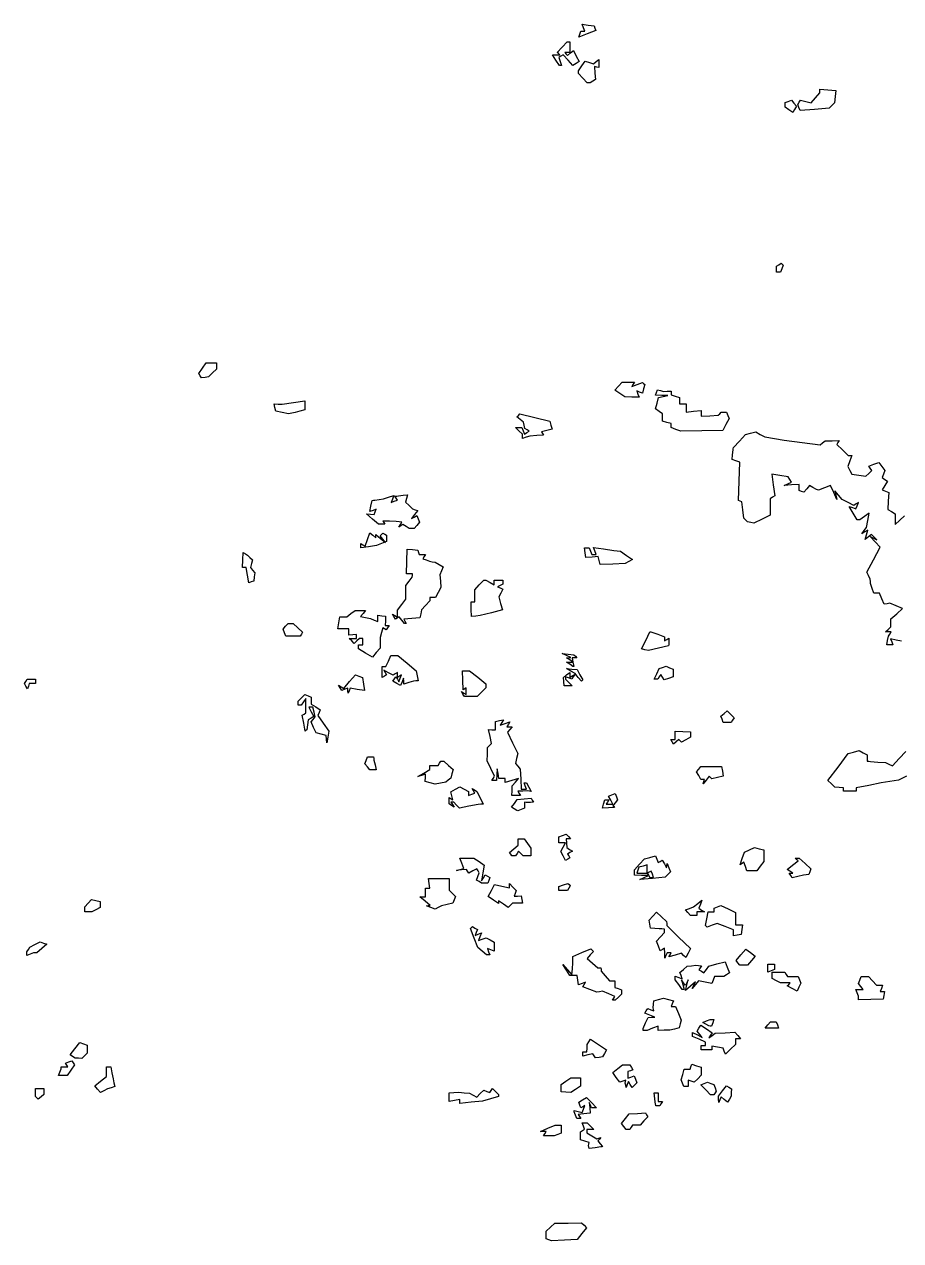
# Model space of a CAD drawing. Extents: x 0 to 4532, y 0 to 2620.
# Drawn here: x 2144 to 2551, y 1285 to 1850 of the extents above; entities that cross this region are included whole.
import ezdxf

# ---------------------------------------------------------------- set-up
doc = ezdxf.new("R2010")
doc.units = 0
doc.layers.add('Layer_1', color=7, linetype='CONTINUOUS')

msp = doc.modelspace()

# ---------------------------------------------------------------- linework, layer by layer
at = {"layer": 'Layer_1', "color": 7}
for points in [[(2401.680458, 1845.728338), (2402.214137, 1847.1191), (2403.075756, 1847.1191), (2403.937347, 1847.1191), (2403.331158, 1848.698792), (2402.725054, 1850.278484), (2405.535436, 1849.948786), (2408.34596, 1849.619089), (2408.702048, 1848.532172), (2409.058136, 1847.445226), (2405.102444, 1845.891415), (2401.146751, 1844.337575)], [(2390.592143, 1833.619096), (2388.954057, 1836.119084), (2390.643733, 1836.119084), (2392.333438, 1836.119084), (2391.771753, 1836.680798), (2391.210039, 1837.24254), (2393.469734, 1839.680818), (2395.729458, 1842.119096), (2396.364844, 1842.119096), (2397.000145, 1842.119096), (2397.000145, 1839.619079), (2397.000145, 1837.119091), (2395.833433, 1837.119091), (2394.666834, 1837.119091), (2395.309335, 1836.47659), (2395.951836, 1835.834089), (2397.313543, 1836.964262), (2398.675336, 1838.094436), (2400.041551, 1835.541723), (2401.407737, 1832.989011), (2399.95396, 1832.087933), (2398.500155, 1831.186856), (2396.189634, 1833.674598), (2393.879142, 1836.162313), (2392.89895, 1835.556549), (2391.918757, 1834.950785), (2392.526846, 1833.034932), (2393.134934, 1831.119079), (2392.682553, 1831.119079), (2392.230143, 1831.119079)], [(2403.039161, 1825.307657), (2401.000143, 1827.496203), (2401.000143, 1828.085157), (2401.000143, 1828.674083), (2402.585136, 1830.936982), (2404.170157, 1833.199908), (2406.133149, 1832.576881), (2408.096142, 1831.953854), (2409.333862, 1832.981074), (2410.571554, 1834.008293), (2410.571554, 1832.13513), (2410.571554, 1830.261939), (2409.535859, 1830.440522), (2408.500136, 1830.619104), (2408.71727, 1827.657863), (2408.934404, 1824.696592), (2407.717207, 1823.923159), (2406.500009, 1823.149754), (2405.788995, 1823.135581), (2405.077896, 1823.121407), (2403.039019, 1825.309981)], [(2503.353364, 1811.641089), (2502.822973, 1813.023319), (2503.472872, 1814.07486), (2504.122772, 1815.126429), (2506.59328, 1814.506378), (2509.063674, 1813.886327), (2511.031968, 1816.155717), (2513.000176, 1818.425107), (2513.000176, 1819.332449), (2513.000176, 1820.239819), (2516.750187, 1819.929454), (2520.500169, 1819.619088), (2520.157092, 1816.704533), (2519.813873, 1813.789978), (2518.581085, 1812.557162), (2517.348269, 1811.324345), (2510.616068, 1810.791602), (2503.883783, 1810.258858)], [(2498.750181, 1810.556695), (2497.000184, 1811.83889), (2497.000184, 1812.871666), (2497.000184, 1813.904412), (2498.427088, 1814.451981), (2499.853964, 1814.999521), (2501.006078, 1813.61131), (2502.158163, 1812.223127), (2501.329171, 1810.748799), (2500.500179, 1809.274499)], [(2493.000186, 1736.559209), (2493.000186, 1738.000202), (2494.066665, 1738.659342), (2495.133285, 1739.318483), (2495.590287, 1738.861481), (2496.047289, 1738.404479), (2495.416665, 1736.761348), (2494.786183, 1735.118217), (2493.893184, 1735.118217), (2493.000186, 1735.118217)], [(2225.533903, 1687.064409), (2224.916999, 1688.062686), (2226.57351, 1690.590936), (2228.230106, 1693.119186), (2230.615093, 1693.119186), (2233.000107, 1693.119186), (2233.000107, 1691.619176), (2233.000107, 1690.119194), (2231.207307, 1688.369197), (2229.414393, 1686.619199), (2227.782685, 1686.342821), (2226.150893, 1686.06616)], [(2420.22225, 1678.811959), (2417.944442, 1680.399985), (2419.627258, 1682.259513), (2421.310159, 1684.119041), (2424.214141, 1684.119041), (2427.118152, 1684.119041), (2426.502041, 1683.122068), (2425.885846, 1682.125094), (2428.340168, 1683.058231), (2430.794546, 1683.99134), (2431.288569, 1683.49729), (2431.782648, 1683.003239), (2431.259967, 1681.004587), (2430.737343, 1679.005934), (2429.419658, 1679.51155), (2428.102057, 1680.017194), (2428.658045, 1678.568123), (2429.214146, 1677.119051), (2425.857159, 1677.171492), (2422.500144, 1677.223933)], [(2446.250174, 1662.182023), (2444.000173, 1663.054641), (2444.000173, 1663.970146), (2444.000173, 1664.885737), (2442.00016, 1665.40873), (2440.000146, 1665.931835), (2440.000146, 1667.665137), (2440.000146, 1669.398551), (2438.428165, 1670.548029), (2436.856268, 1671.69745), (2437.522268, 1674.351047), (2438.188269, 1677.004532), (2440.344159, 1677.425618), (2442.500163, 1677.846677), (2439.666849, 1677.98274), (2436.833449, 1678.118803), (2437.291868, 1679.368825), (2437.750146, 1680.61882), (2439.125148, 1680.227412), (2440.50015, 1679.836004), (2442.250147, 1679.915374), (2444.000173, 1679.994744), (2444.000173, 1679.12428), (2444.000173, 1678.253817), (2446.000158, 1677.619026), (2448.000171, 1676.984236), (2448.000171, 1675.551634), (2448.000171, 1674.119032), (2449.500153, 1674.119032), (2451.000162, 1674.119032), (2451.000162, 1672.125141), (2451.000162, 1670.131336), (2454.500157, 1670.579437), (2458.000152, 1671.027538), (2458.000152, 1669.668126), (2458.000152, 1668.308743), (2461.965454, 1668.512554), (2465.930756, 1668.716365), (2466.632161, 1669.417657), (2467.333453, 1670.119062), (2468.559863, 1670.119062), (2469.786159, 1670.119062), (2470.34997, 1668.649949), (2470.913668, 1667.180951), (2469.473356, 1664.404754), (2468.033072, 1661.628558), (2458.266666, 1661.468968), (2448.500174, 1661.309377), (2446.250174, 1662.181881)], [(2263.5123, 1670.00664), (2260.524497, 1670.634429), (2260.200101, 1672.319229), (2259.875619, 1674.004143), (2261.687808, 1673.930159), (2263.500111, 1673.856175), (2268.750103, 1674.616172), (2274.000124, 1675.376169), (2274.000124, 1673.314672), (2274.000124, 1671.253261), (2271.750123, 1670.606479), (2269.500122, 1669.959755), (2268.000113, 1669.668977), (2266.500103, 1669.37817), (2263.5123, 1670.006073)], [(2375.000141, 1658.980233), (2375.000141, 1659.976129), (2373.428726, 1661.547629), (2371.857227, 1663.119044), (2373.321747, 1663.119044), (2374.786153, 1663.119044), (2375.38605, 1661.555623), (2375.986031, 1659.99223), (2377.099849, 1660.680624), (2378.213638, 1661.369046), (2377.187042, 1662.003525), (2376.160532, 1662.637948), (2375.830352, 1664.124833), (2375.500144, 1665.611832), (2374.00175, 1666.783647), (2372.503243, 1667.955546), (2373.204336, 1668.656639), (2373.905429, 1669.357647), (2380.85825, 1667.653826), (2387.811156, 1665.949949), (2388.291147, 1664.114146), (2388.771251, 1662.278429), (2386.344737, 1661.669434), (2383.918336, 1661.060438), (2384.39005, 1660.297125), (2384.861735, 1659.533924), (2381.680949, 1659.302617), (2378.500136, 1659.07131), (2376.750138, 1658.527795), (2375.000141, 1657.984393)], [(2321.047831, 1617.068379), (2319.595613, 1617.987079), (2318.643313, 1617.398578), (2317.691127, 1616.81008), (2318.404636, 1617.964581), (2319.118117, 1619.119078), (2317.809133, 1619.236971), (2316.500122, 1619.354779), (2313.345926, 1619.486987), (2310.191616, 1619.619082), (2310.654911, 1618.869082), (2311.11812, 1618.119083), (2309.714715, 1618.119083), (2308.311225, 1618.119083), (2305.501126, 1620.533683), (2302.691028, 1622.948383), (2304.48791, 1622.78369), (2306.284821, 1622.619082), (2306.726034, 1623.869782), (2307.167218, 1625.120481), (2305.71123, 1624.561682), (2304.255327, 1624.002982), (2304.744332, 1626.561083), (2305.233309, 1629.119082), (2305.866711, 1629.246698), (2306.500112, 1629.374285), (2308.500126, 1629.683786), (2310.500111, 1629.993185), (2312.918829, 1630.716887), (2315.337435, 1631.440587), (2314.719709, 1629.830785), (2314.102011, 1628.220987), (2315.545328, 1628.774786), (2316.988617, 1629.328684), (2316.435322, 1630.223886), (2315.882112, 1631.119087), (2316.69112, 1631.246674), (2317.500129, 1631.37429), (2319.619112, 1631.603897), (2321.738237, 1631.833503), (2321.291525, 1630.125402), (2320.844813, 1628.417303), (2322.404634, 1626.857502), (2323.964427, 1625.297701), (2325.232222, 1624.871001), (2326.500132, 1624.444302), (2325.000122, 1622.5898), (2323.500112, 1620.735201), (2324.757221, 1621.490501), (2326.014216, 1622.2459), (2326.619017, 1620.669701), (2327.22393, 1619.0936), (2325.989527, 1617.6064), (2324.755236, 1616.119098), (2323.627727, 1616.134122), (2322.500133, 1616.149145), (2321.047831, 1617.067843)], [(2300.000126, 1608.183579), (2300.000126, 1609.237081), (2301.026013, 1608.603078), (2302.051815, 1607.969078), (2303.135018, 1611.07608), (2304.218109, 1614.18308), (2305.609126, 1613.028681), (2307.000116, 1611.874181), (2307.000116, 1612.65158), (2307.000116, 1613.429081), (2309.23291, 1611.524079), (2311.46562, 1609.619081), (2310.241534, 1611.21108), (2309.017534, 1612.80308), (2309.648328, 1613.43388), (2310.279122, 1614.064682), (2311.139635, 1613.53288), (2312.000121, 1613.00108), (2312.000121, 1611.535279), (2312.000121, 1610.06958), (2309.667008, 1609.182579), (2307.333924, 1608.295479), (2303.667025, 1607.712778), (2300.000126, 1607.129977)], [(2247.446203, 1594.554873), (2246.77751, 1598.119072), (2245.987806, 1598.119072), (2245.198102, 1598.119072), (2245.295047, 1601.556674), (2245.391992, 1604.994275), (2246.445602, 1604.351375), (2247.499183, 1603.708474), (2248.597892, 1602.693274), (2249.696686, 1601.678175), (2249.229877, 1599.893275), (2248.76318, 1598.108374), (2249.824387, 1596.829674), (2250.885594, 1595.550973), (2250.604964, 1593.639271), (2250.324334, 1591.727472), (2249.21902, 1591.35907), (2248.113706, 1590.99067), (2247.445126, 1594.554873)], [(2319.009238, 1573.608068), (2317.77353, 1575.097068), (2316.955933, 1574.591767), (2316.138336, 1574.086465), (2315.414736, 1575.257268), (2314.691136, 1576.428068), (2315.84563, 1575.714567), (2317.000125, 1575.001067), (2317.000125, 1576.652367), (2317.000125, 1578.303569), (2319.00011, 1580.846168), (2321.000123, 1583.388769), (2321.000123, 1586.562771), (2321.000123, 1589.73677), (2322.468329, 1591.677973), (2323.936534, 1593.619074), (2323.968565, 1594.369073), (2324.000597, 1595.119072), (2322.607708, 1595.119072), (2321.21482, 1595.119072), (2321.380079, 1600.869074), (2321.545339, 1606.619078), (2324.022962, 1606.339582), (2326.500557, 1606.06017), (2326.833854, 1605.08957), (2327.167266, 1604.11907), (2328.642954, 1604.11907), (2330.118558, 1604.11907), (2329.496155, 1603.111971), (2328.873751, 1602.104968), (2330.359049, 1601.534969), (2331.844347, 1600.965069), (2333.172464, 1600.753264), (2334.500553, 1600.541573), (2336.405067, 1599.454072), (2338.309553, 1598.36667), (2337.511571, 1596.49287), (2336.713562, 1594.619069), (2336.947703, 1591.722769), (2337.181845, 1588.826568), (2335.922157, 1586.472768), (2334.66244, 1584.119068), (2333.331431, 1584.119068), (2332.000451, 1584.119068), (2332.000451, 1583.307667), (2332.000451, 1582.496167), (2330.103052, 1580.459564), (2328.205653, 1578.422865), (2327.844746, 1576.520965), (2327.483839, 1574.619064), (2323.721129, 1574.307463), (2319.958533, 1573.995864), (2320.53853, 1573.057463), (2321.118442, 1572.119062), (2320.681934, 1572.119062), (2320.245342, 1572.119062), (2319.00955, 1573.608065)], [(2410.653249, 1601.337473), (2410.160956, 1603.219974), (2407.330561, 1602.919575), (2404.500138, 1602.619074), (2404.18056, 1604.869075), (2403.861039, 1607.119075), (2404.961959, 1607.119075), (2406.062935, 1607.119075), (2406.638539, 1605.619077), (2407.214142, 1604.119075), (2408.214149, 1604.119075), (2409.214155, 1604.119075), (2408.585261, 1605.757974), (2407.956252, 1607.396976), (2412.728238, 1606.675677), (2417.500139, 1605.954277), (2419.000149, 1605.778075), (2420.500159, 1605.60176), (2423.328541, 1603.69406), (2426.156951, 1601.78626), (2424.444768, 1600.828161), (2422.732641, 1599.86996), (2416.939162, 1599.662464), (2411.145542, 1599.454968)], [(2351.295125, 1578.694067), (2351.19818, 1582.119068), (2352.099201, 1582.119068), (2353.000194, 1582.119068), (2353.000194, 1584.930471), (2353.000194, 1587.74197), (2355.039183, 1589.93047), (2357.078088, 1592.119072), (2357.604879, 1592.119072), (2358.131698, 1592.119072), (2360.06589, 1591.083871), (2362.000197, 1590.048672), (2362.000197, 1591.083871), (2362.000197, 1592.119072), (2364.000181, 1592.119072), (2366.000195, 1592.119072), (2366.000195, 1591.20237), (2366.000195, 1590.28577), (2364.750201, 1589.702372), (2363.500207, 1589.119072), (2364.742207, 1588.538372), (2365.984207, 1587.957771), (2365.025388, 1586.16617), (2364.066484, 1584.374568), (2364.917785, 1581.406268), (2365.769086, 1578.437968), (2360.634691, 1577.065067), (2355.500182, 1575.692267), (2353.446282, 1575.480661), (2351.392297, 1575.269054), (2351.295352, 1578.694056)], [(2302.250127, 1558.343371), (2299.000119, 1560.30307), (2299.000119, 1561.21107), (2299.000119, 1562.11897), (2300.000126, 1562.11897), (2301.000104, 1562.11897), (2301.000104, 1563.618971), (2301.000104, 1565.118973), (2300.20011, 1565.118973), (2299.400116, 1565.118973), (2298.200125, 1563.918971), (2297.000106, 1562.718971), (2295.800115, 1563.918971), (2294.600124, 1565.118973), (2296.300119, 1565.118973), (2298.000113, 1565.118973), (2298.000113, 1566.007873), (2298.000113, 1566.896773), (2296.27421, 1566.757875), (2294.548307, 1566.618977), (2294.511457, 1568.118979), (2294.474606, 1569.61898), (2291.944401, 1569.596019), (2289.414195, 1569.573059), (2289.821307, 1572.34646), (2290.228306, 1575.119861), (2291.864804, 1575.151864), (2293.501302, 1575.183867), (2295.442411, 1576.65207), (2297.383606, 1578.120269), (2299.81491, 1578.120269), (2302.246215, 1578.120269), (2301.101613, 1576.741069), (2299.956898, 1575.361869), (2302.229094, 1574.86967), (2304.50129, 1574.377467), (2306.251315, 1573.641868), (2308.001313, 1572.906269), (2308.001313, 1574.424769), (2308.001313, 1575.943269), (2309.75131, 1575.670179), (2311.501308, 1575.396976), (2311.422221, 1573.258678), (2311.343134, 1571.120277), (2312.231541, 1571.120277), (2313.119948, 1571.120277), (2312.491847, 1570.103977), (2311.863746, 1569.087677), (2311.046545, 1569.592674), (2310.229345, 1570.097774), (2309.629222, 1567.859076), (2309.029241, 1565.620274), (2308.993241, 1563.120272), (2308.957241, 1560.620273), (2307.229524, 1558.502672), (2305.501722, 1556.38497), (2302.251743, 1558.344672)], [(2264.589806, 1567.745673), (2263.965617, 1569.372473), (2265.105315, 1570.745673), (2266.245013, 1572.118974), (2267.434005, 1572.118974), (2268.622998, 1572.118974), (2270.83371, 1570.059374), (2273.044423, 1567.999773), (2272.46332, 1567.059374), (2271.882104, 1566.118971), (2268.548106, 1566.118971), (2265.214108, 1566.118971)], [(2431.897848, 1559.88187), (2430.29545, 1560.20877), (2432.252349, 1564.163873), (2434.209162, 1568.118973), (2434.455493, 1568.118973), (2434.701823, 1568.118973), (2437.851002, 1567.021174), (2441.00021, 1565.923273), (2441.00021, 1564.962172), (2441.00021, 1564.000971), (2442.000216, 1564.618972), (2443.000223, 1565.236971), (2443.000223, 1564.177972), (2443.000223, 1563.118971), (2442.914333, 1562.368972), (2442.828443, 1561.618972), (2438.164032, 1560.586971), (2433.499735, 1559.55497), (2431.897451, 1559.88187)], [(2316.729133, 1544.24673), (2314.958018, 1545.242031), (2315.604119, 1546.28733), (2316.250134, 1547.332631), (2316.985924, 1546.142032), (2317.721826, 1544.951429), (2318.34953, 1546.58723), (2318.977235, 1548.223031), (2317.988623, 1547.612031), (2317.000125, 1547.001131), (2317.000125, 1548.119132), (2317.000125, 1549.237131), (2316.020812, 1548.631931), (2315.041413, 1548.026632), (2312.900121, 1549.172632), (2310.758715, 1550.318631), (2311.395717, 1549.28803), (2312.032719, 1548.25733), (2311.016413, 1547.629232), (2310.000107, 1547.001131), (2310.000107, 1549.560131), (2310.000107, 1552.119133), (2310.839616, 1552.119133), (2311.679125, 1552.119133), (2312.818114, 1554.619133), (2313.957217, 1557.119135), (2315.560437, 1557.119135), (2317.163514, 1557.119135), (2321.47093, 1553.589533), (2325.778317, 1550.060032), (2326.218623, 1547.756232), (2326.659013, 1545.45243), (2325.579637, 1545.358433), (2324.500118, 1545.264436), (2322.250118, 1544.575337), (2320.000117, 1543.886237), (2319.930101, 1545.252936), (2319.860085, 1546.619536), (2319.180394, 1544.935736), (2318.500702, 1543.251936), (2316.7297, 1544.247136)], [(2397.000145, 1553.118967), (2395.500135, 1554.088368), (2397.000145, 1554.119379), (2398.500155, 1554.15039), (2397.000145, 1555.119791), (2395.500135, 1556.089192), (2396.500142, 1556.175195), (2397.500148, 1556.261198), (2395.500135, 1557.155399), (2393.50015, 1558.049699), (2396.21234, 1557.789592), (2398.924558, 1557.529598), (2399.629053, 1556.825097), (2400.333434, 1556.120597), (2399.224237, 1556.120597), (2398.114955, 1556.120597), (2398.500155, 1554.120598), (2398.885355, 1552.120596), (2398.692882, 1552.13562), (2398.50041, 1552.150643)], [(2294.079003, 1540.838017), (2293.999916, 1542.056617), (2292.601103, 1541.519817), (2291.202205, 1540.983117), (2290.446488, 1542.205717), (2289.690913, 1543.428419), (2290.929796, 1542.662718), (2292.168593, 1541.897117), (2294.834294, 1545.078319), (2297.499911, 1548.25962), (2299.146302, 1547.622321), (2300.792608, 1546.985019), (2301.238498, 1543.946918), (2301.684416, 1540.908917), (2298.4013, 1541.441717), (2295.118298, 1541.974517), (2294.637995, 1540.796917), (2294.157806, 1539.619416), (2294.078719, 1540.838017)], [(2347.40463, 1539.274114), (2346.691121, 1540.428614), (2347.845644, 1539.715114), (2349.000139, 1539.001614), (2349.000139, 1540.619616), (2349.000139, 1542.237615), (2348.25012, 1541.774714), (2347.500129, 1541.311714), (2347.346208, 1545.715715), (2347.192286, 1550.119616), (2348.868271, 1550.119616), (2350.544171, 1550.119616), (2354.272071, 1547.046817), (2357.999887, 1543.974015), (2357.999887, 1543.046816), (2357.999887, 1542.119614), (2355.999873, 1540.119615), (2353.999888, 1538.119613), (2351.058886, 1538.119613), (2348.117883, 1538.119613)], [(2394.280131, 1545.05243), (2394.134431, 1546.98573), (2395.567316, 1548.17483), (2397.000117, 1549.364033), (2397.000117, 1548.182532), (2397.000117, 1547.001131), (2398.154611, 1547.714631), (2399.309106, 1548.428132), (2398.622612, 1547.31733), (2397.936032, 1546.206432), (2396.46811, 1546.769832), (2395.000103, 1547.33313), (2395.000103, 1546.797529), (2395.000103, 1546.262031), (2396.571518, 1544.690531), (2398.143018, 1543.11913), (2396.284312, 1543.11913), (2394.425719, 1543.11913)], [(2400.983645, 1547.025537), (2399.500133, 1548.798138), (2397.500148, 1549.945937), (2395.500135, 1551.093638), (2397.988955, 1550.856434), (2400.477859, 1550.619146), (2401.756852, 1548.220346), (2403.035958, 1545.821544), (2402.751558, 1545.537246), (2402.467243, 1545.252945)], [(2437.344253, 1548.620638), (2438.500165, 1551.122137), (2440.109252, 1551.643338), (2441.718367, 1552.164437), (2443.359259, 1551.534839), (2445.000151, 1550.905136), (2445.000151, 1549.079536), (2445.000151, 1547.253936), (2442.875357, 1546.579537), (2440.750449, 1545.905137), (2440.000345, 1547.118936), (2439.250156, 1548.332638), (2438.566155, 1547.225935), (2437.882155, 1546.119136), (2437.035248, 1546.119136), (2436.188369, 1546.119136)], [(2144.624161, 1542.918429), (2143.882079, 1544.119129), (2144.50006, 1545.11913), (2145.118069, 1546.11913), (2147.059065, 1546.11913), (2149.000061, 1546.11913), (2149.000061, 1545.11913), (2149.000061, 1544.119129), (2147.583362, 1544.119129), (2146.166775, 1544.119129), (2145.766467, 1542.918429), (2145.366271, 1541.71763)], [(2284.149916, 1518.350507), (2283.999963, 1520.081507), (2281.625465, 1520.677508), (2279.250882, 1521.273408), (2278.095876, 1523.80841), (2276.940871, 1526.343411), (2277.928576, 1527.533611), (2278.91628, 1528.723712), (2278.34147, 1530.921612), (2277.766661, 1533.119611), (2276.848178, 1533.119611), (2275.929583, 1533.119611), (2277.068062, 1530.99241), (2278.206456, 1528.865311), (2276.927265, 1528.074711), (2275.648074, 1527.284111), (2275.301368, 1525.01261), (2274.954776, 1522.741009), (2274.597356, 1522.383708), (2274.240077, 1522.02631), (2273.547261, 1525.71901), (2272.854558, 1529.411712), (2273.688965, 1530.015611), (2274.523371, 1530.619612), (2274.512033, 1533.887914), (2274.500694, 1537.156312), (2273.390505, 1535.637914), (2272.280202, 1534.119612), (2271.640507, 1534.119612), (2271.000699, 1534.119612), (2271.000699, 1535.048214), (2271.000699, 1535.976714), (2272.529594, 1537.505714), (2274.058603, 1539.034614), (2275.529614, 1538.470114), (2277.000711, 1537.905614), (2277.000711, 1536.253214), (2277.000711, 1534.600714), (2279.084403, 1533.299413), (2281.168095, 1531.998112), (2280.661402, 1530.677711), (2280.154709, 1529.357312), (2282.640297, 1525.699309), (2285.125998, 1522.041308), (2284.713217, 1519.330507), (2284.300408, 1516.619607), (2284.150455, 1518.350507)], [(2467.66658, 1527.546512), (2467.119068, 1528.973411), (2468.609781, 1530.210612), (2470.100578, 1531.44781), (2471.668676, 1529.879712), (2473.236774, 1528.311512), (2472.559464, 1527.215609), (2471.882182, 1526.11961), (2470.048166, 1526.11961), (2468.214178, 1526.11961)], [(2370.236829, 1494.369063), (2370.349365, 1496.619063), (2371.798748, 1498.334864), (2373.248244, 1500.050565), (2370.124265, 1499.154666), (2367.000258, 1498.258666), (2367.000258, 1499.188866), (2367.000258, 1500.119064), (2365.569839, 1500.119064), (2364.139363, 1500.119064), (2363.705945, 1502.369065), (2363.272641, 1504.619065), (2363.136578, 1501.869067), (2363.000515, 1499.119066), (2361.941491, 1499.119066), (2360.882495, 1499.119066), (2361.493702, 1500.107966), (2362.104795, 1501.096966), (2360.402703, 1504.684067), (2358.700498, 1508.271167), (2358.787522, 1511.33207), (2358.874545, 1514.393069), (2359.814826, 1515.333369), (2360.755021, 1516.27357), (2360.013223, 1519.56267), (2359.271424, 1522.851671), (2360.886039, 1522.735365), (2362.50054, 1522.61906), (2362.50054, 1524.605762), (2362.50054, 1526.592361), (2364.367126, 1526.951863), (2366.233826, 1527.311361), (2365.490128, 1526.108062), (2364.746431, 1524.90476), (2366.996942, 1525.619063), (2369.247424, 1526.333362), (2368.56314, 1525.226161), (2367.878942, 1524.119061), (2369.060337, 1524.119061), (2370.241846, 1524.119061), (2369.163547, 1522.819761), (2368.085247, 1521.520561), (2370.485343, 1516.56976), (2372.885325, 1511.619058), (2372.329422, 1509.356057), (2371.773633, 1507.093057), (2372.90134, 1505.734255), (2374.029048, 1504.375456), (2374.230591, 1499.747255), (2374.432134, 1495.119053), (2375.683234, 1495.119053), (2376.934334, 1495.119053), (2376.35873, 1496.619052), (2375.783127, 1498.119053), (2376.354932, 1498.119053), (2376.926737, 1498.119053), (2378.004725, 1496.104754), (2379.082741, 1494.090553), (2378.289947, 1494.223158), (2377.497124, 1494.355848), (2375.188135, 1494.237444), (2372.879145, 1494.119041), (2373.497126, 1493.11904), (2374.115136, 1492.119039), (2372.118326, 1492.119039), (2370.121431, 1492.119039), (2370.233683, 1494.36904)], [(2444.530167, 1517.070897), (2443.882166, 1518.119495), (2444.941162, 1518.119495), (2446.000158, 1518.119495), (2446.000158, 1520.088996), (2446.000158, 1522.058596), (2449.500153, 1521.927012), (2453.000176, 1521.795399), (2453.000176, 1520.492701), (2453.000176, 1519.1899), (2450.914556, 1518.073698), (2448.828852, 1516.9575), (2448.256565, 1517.529798), (2447.684165, 1518.102099), (2446.431166, 1517.062299), (2445.178252, 1516.022398)], [(2303.105311, 1505.492791), (2301.965613, 1506.865993), (2302.589831, 1508.492794), (2303.214105, 1510.119493), (2304.607107, 1510.119493), (2306.000109, 1510.119493), (2306.014282, 1509.369494), (2306.028456, 1508.619494), (2306.63147, 1506.369494), (2307.234456, 1504.119493), (2305.740257, 1504.119493), (2304.246058, 1504.119493), (2303.10636, 1505.492791)], [(2332.191138, 1497.994091), (2329.88212, 1498.619491), (2329.941081, 1499.36949), (2330.000041, 1500.119492), (2330.000041, 1501.088091), (2330.000041, 1502.056692), (2328.250044, 1501.52449), (2326.500046, 1500.992192), (2329.250051, 1502.587792), (2332.000055, 1504.183392), (2332.000055, 1505.151392), (2332.000055, 1506.119492), (2333.94105, 1506.119492), (2335.882046, 1506.119492), (2336.500056, 1507.119493), (2337.118037, 1508.119494), (2337.870551, 1508.119494), (2338.622951, 1508.119494), (2340.728045, 1506.158293), (2342.833138, 1504.197091), (2342.308559, 1502.191091), (2341.783951, 1500.184989), (2340.641957, 1499.290091), (2339.500048, 1498.39529), (2337.000031, 1497.881989), (2334.500043, 1497.368689)], [(2459.235661, 1498.619491), (2459.500134, 1499.619491), (2458.679844, 1499.619491), (2457.85944, 1499.619491), (2456.850845, 1501.42189), (2455.842136, 1503.224192), (2456.868845, 1504.461292), (2457.895525, 1505.698292), (2462.697842, 1505.659287), (2467.50013, 1505.620282), (2467.815031, 1503.405582), (2468.129932, 1501.19098), (2465.518429, 1500.535479), (2462.907039, 1499.880081), (2462.302437, 1500.484679), (2461.697949, 1501.089179), (2460.33454, 1499.354778), (2458.971132, 1497.620278), (2459.235605, 1498.620279)], [(2344.518421, 1487.743652), (2343.143022, 1489.119053), (2342.51254, 1489.119053), (2341.882143, 1489.119053), (2342.595623, 1487.964553), (2343.309132, 1486.810052), (2342.154637, 1487.523553), (2341.000143, 1488.237053), (2341.000143, 1489.737055), (2341.000143, 1491.237053), (2341.906833, 1490.676655), (2342.813636, 1490.116254), (2342.312641, 1492.032055), (2341.811617, 1493.947854), (2343.905939, 1495.068656), (2346.000119, 1496.189456), (2348.000132, 1495.119056), (2350.000145, 1494.048654), (2350.000145, 1493.115253), (2350.000145, 1492.181855), (2351.494429, 1492.755253), (2352.988628, 1493.328654), (2352.339834, 1494.378355), (2351.691126, 1495.428055), (2352.782323, 1494.753656), (2353.87352, 1494.079254), (2355.360122, 1491.099153), (2356.846837, 1488.119052), (2355.673521, 1488.075059), (2354.500147, 1488.032057), (2350.19704, 1487.200159), (2345.89382, 1486.368259), (2344.518421, 1487.743759)], [(2412.723164, 1488.167652), (2413.233457, 1490.119054), (2414.175751, 1490.119054), (2415.118157, 1490.119054), (2414.500147, 1489.119053), (2413.882138, 1488.119052), (2415.476343, 1488.119052), (2417.070548, 1488.119052), (2416.053647, 1490.019054), (2415.036746, 1491.919154), (2416.556343, 1492.502255), (2418.075856, 1493.085353), (2418.649843, 1491.589454), (2419.223944, 1490.093554), (2418.120757, 1488.764354), (2417.01754, 1487.435052), (2417.422555, 1487.027053), (2417.827541, 1486.619051), (2415.020248, 1486.417649), (2412.212843, 1486.216248)], [(2371.250244, 1485.943353), (2370.00025, 1486.736952), (2371.314732, 1488.534552), (2372.629129, 1490.332254), (2375.830437, 1490.604663), (2379.031745, 1490.877073), (2379.574949, 1489.998074), (2380.118152, 1489.119073), (2378.809141, 1489.00067), (2377.500129, 1488.882267), (2376.750138, 1489.00067), (2376.000148, 1489.119073), (2376.000148, 1487.726071), (2376.000148, 1486.333072), (2374.41833, 1485.726072), (2372.83654, 1485.119072), (2372.668446, 1485.134096), (2372.500351, 1485.14912), (2371.250442, 1485.942821)], [(2369.610344, 1464.940632), (2369.10263, 1465.762232), (2371.051337, 1467.430832), (2373.000128, 1469.099433), (2373.000128, 1470.609234), (2373.000128, 1472.119034), (2374.443445, 1472.119034), (2375.886733, 1472.119034), (2377.443436, 1469.896533), (2379.000139, 1467.674034), (2379.000139, 1465.896532), (2379.000139, 1464.119032), (2377.200139, 1464.119032), (2375.400138, 1464.119032), (2374.313051, 1465.206131), (2373.225851, 1466.293331), (2372.554039, 1465.206131), (2371.882143, 1464.119032), (2371.000143, 1464.119032), (2370.118143, 1464.119032)], [(2394.015149, 1464.091032), (2392.929734, 1466.119031), (2394.000153, 1468.119033), (2395.070544, 1470.119032), (2393.535356, 1470.119032), (2392.00014, 1470.119032), (2392.00014, 1471.512034), (2392.00014, 1472.905034), (2393.667338, 1473.544833), (2395.334535, 1474.184636), (2396.367338, 1473.151835), (2397.400142, 1472.119034), (2396.367253, 1472.119034), (2395.334337, 1472.119034), (2395.487691, 1470.039033), (2395.641045, 1467.959134), (2396.927436, 1467.164032), (2398.213856, 1466.369033), (2397.090854, 1465.674933), (2395.967738, 1464.98083), (2396.50034, 1464.119032), (2397.032942, 1463.257232), (2396.066838, 1462.66013), (2395.100648, 1462.063029)], [(2354.893738, 1452.184717), (2353.708742, 1452.917218), (2354.357621, 1454.608317), (2355.006642, 1456.299518), (2354.442745, 1457.211917), (2353.878736, 1458.124418), (2352.00013, 1457.119017), (2350.121525, 1456.113616), (2349.584728, 1456.982217), (2349.047846, 1457.850818), (2346.774034, 1457.622516), (2344.500137, 1457.394327), (2346.201322, 1457.819827), (2347.90262, 1458.245327), (2346.976144, 1460.682227), (2346.04964, 1463.119029), (2349.30234, 1463.119029), (2352.555126, 1463.119029), (2354.886821, 1461.485827), (2357.21863, 1459.852626), (2356.637726, 1456.235826), (2356.056821, 1452.619024), (2356.916626, 1453.997125), (2357.776545, 1455.375225), (2358.84464, 1454.715126), (2359.912848, 1454.054926), (2359.41344, 1452.753625), (2358.914032, 1451.452323), (2357.496425, 1451.452323), (2356.078847, 1451.452323)], [(2431.500147, 1454.042428), (2433.50016, 1454.978128), (2430.250153, 1455.048115), (2427.000145, 1455.118103), (2427.032177, 1456.368102), (2427.064208, 1457.618105), (2429.352505, 1460.214505), (2431.640802, 1462.810905), (2434.216617, 1463.457406), (2436.792517, 1464.103907), (2437.38972, 1462.547606), (2437.986924, 1460.991306), (2438.932505, 1461.575804), (2439.878115, 1462.160204), (2440.909104, 1460.389105), (2441.940207, 1458.618103), (2442.040837, 1459.618104), (2442.141467, 1460.618105), (2442.914276, 1458.639805), (2443.687171, 1456.661604), (2442.507873, 1455.482304), (2441.328575, 1454.303003), (2435.414765, 1453.704501), (2429.50087, 1453.106002), (2431.500884, 1454.041801)], [(2478.495582, 1459.133229), (2477.856171, 1461.14773), (2476.968275, 1460.599031), (2476.080378, 1460.050229), (2477.09008, 1462.946631), (2478.099781, 1465.84303), (2480.449278, 1466.913631), (2482.798859, 1467.984133), (2484.899474, 1467.434832), (2487.000174, 1466.885432), (2487.000174, 1464.224631), (2487.000174, 1461.563732), (2485.443471, 1459.34123), (2483.886768, 1457.118728), (2481.510881, 1457.118728), (2479.134965, 1457.118728)], [(2499.558367, 1455.024528), (2498.882162, 1456.11873), (2499.69117, 1456.133754), (2500.500179, 1456.148777), (2499.165882, 1456.994576), (2497.831586, 1457.840378), (2500.381974, 1459.846579), (2502.93239, 1461.852679), (2502.299584, 1462.48538), (2501.666891, 1463.118178), (2502.593763, 1463.118178), (2503.52058, 1463.118178), (2506.225768, 1460.60978), (2508.930984, 1458.101378), (2508.422591, 1456.776476), (2507.914083, 1455.451477), (2506.707176, 1455.32508), (2505.500183, 1455.19857), (2502.867364, 1454.56417), (2500.234572, 1453.92987), (2499.558367, 1455.02397)], [(2435.363968, 1455.613029), (2434.790548, 1457.107228), (2433.895366, 1456.553928), (2433.000157, 1456.000729), (2433.000157, 1457.966129), (2433.000157, 1459.931531), (2431.069365, 1459.42653), (2429.138461, 1458.921628), (2428.600757, 1457.52023), (2428.062968, 1456.11873), (2430.472559, 1456.11873), (2432.88215, 1456.11873), (2433.50016, 1455.118729), (2434.11817, 1454.118728), (2435.027751, 1454.118728), (2435.937361, 1454.118728)], [(2332.500115, 1440.197212), (2330.50013, 1440.978412), (2331.360927, 1441.048428), (2332.221724, 1441.118415), (2329.860917, 1443.085116), (2327.500138, 1445.051915), (2328.750132, 1445.084911), (2330.000126, 1445.117906), (2330.000126, 1447.117905), (2330.000126, 1449.117907), (2331.063034, 1449.117907), (2332.125828, 1449.117907), (2331.813025, 1451.367908), (2331.500136, 1453.617908), (2336.249218, 1453.617908), (2340.998243, 1453.617908), (2340.998243, 1450.939306), (2340.999122, 1448.260806), (2342.496241, 1446.763605), (2343.993444, 1445.266507), (2343.385923, 1443.683606), (2342.778543, 1442.100603), (2340.138835, 1441.548904), (2337.499127, 1440.997104), (2335.999117, 1440.206005), (2334.499136, 1439.414903), (2332.499122, 1440.196103)], [(2366.209448, 1441.685013), (2364.000125, 1443.232412), (2364.000125, 1442.652713), (2364.000125, 1442.072912), (2361.601135, 1443.644814), (2359.202145, 1445.216713), (2360.619724, 1448.058316), (2362.03733, 1450.900015), (2365.51873, 1450.114815), (2369.00013, 1449.329615), (2369.00013, 1450.295717), (2369.00013, 1451.261915), (2370.597226, 1449.664716), (2372.194436, 1448.067614), (2371.676348, 1446.717613), (2371.158344, 1445.367613), (2372.790931, 1445.493301), (2374.423545, 1445.618989), (2374.785133, 1443.868989), (2375.146749, 1442.118989), (2372.773441, 1442.118989), (2370.400133, 1442.118989), (2369.409424, 1441.128288), (2368.41863, 1440.137486)], [(2392.00014, 1449.051616), (2392.00014, 1449.984215), (2394.075555, 1450.642916), (2396.150856, 1451.301617), (2396.675635, 1450.776816), (2397.200441, 1450.252114), (2396.541244, 1449.185516), (2395.882132, 1448.119014), (2393.941136, 1448.119014), (2392.00014, 1448.119014)], [(2172.000072, 1439.290323), (2172.000072, 1440.461523), (2173.556888, 1442.181824), (2175.113676, 1443.902024), (2177.056883, 1443.393925), (2179.00009, 1442.885724), (2179.00009, 1441.537625), (2179.00009, 1440.189425), (2177.065784, 1439.154223), (2175.131591, 1438.119022), (2173.565789, 1438.119022), (2172.000072, 1438.119022)], [(2451.871675, 1437.774079), (2450.77495, 1439.09558), (2452.637568, 1439.75948), (2454.500157, 1440.42328), (2456.419752, 1442.021281), (2458.339261, 1443.619282), (2457.635872, 1441.69918), (2456.932454, 1439.779181), (2458.216266, 1438.96458), (2459.500162, 1438.14988), (2457.750165, 1438.134856), (2456.000167, 1438.119832), (2456.000167, 1437.286531), (2456.000167, 1436.453131), (2454.484255, 1436.453131), (2452.968371, 1436.453131), (2451.871675, 1437.774632)], [(2473.000166, 1428.394013), (2473.000166, 1429.815611), (2469.193576, 1431.310912), (2465.386873, 1432.806214), (2463.048374, 1431.941114), (2460.709762, 1431.076013), (2460.348062, 1431.437814), (2459.986276, 1431.799614), (2460.61826, 1434.959315), (2461.250159, 1438.119013), (2462.625162, 1438.119013), (2464.000164, 1438.119013), (2464.000164, 1439.012015), (2464.000164, 1439.905016), (2465.591364, 1440.515616), (2467.182678, 1441.126216), (2470.591369, 1439.508716), (2474.000173, 1437.891113), (2474.000173, 1435.005114), (2474.000173, 1432.119013), (2475.569774, 1432.119013), (2477.139261, 1432.119013), (2476.819768, 1429.879212), (2476.500161, 1427.639413), (2474.750164, 1427.305911), (2473.000166, 1426.972412)], [(2441.079069, 1418.928002), (2440.999983, 1421.237003), (2439.991472, 1420.613803), (2438.983075, 1419.990504), (2438.143566, 1422.259803), (2437.304171, 1424.529105), (2439.152077, 1426.512607), (2440.999983, 1428.496105), (2440.999983, 1429.307605), (2440.999983, 1430.119006), (2439.74996, 1430.225305), (2438.499966, 1430.331604), (2436.517868, 1430.475292), (2434.53577, 1430.618981), (2434.180163, 1432.443382), (2433.82467, 1434.267783), (2435.545981, 1436.169783), (2437.267178, 1438.071683), (2439.616278, 1435.845383), (2441.965378, 1433.618981), (2441.982386, 1432.69738), (2441.999394, 1431.77578), (2447.538095, 1426.453878), (2453.076796, 1421.132079), (2451.945404, 1419.018178), (2450.814096, 1416.904277), (2449.805614, 1417.912776), (2448.797018, 1418.921378), (2445.878892, 1418.084377), (2442.960793, 1417.247476), (2443.539089, 1418.183278), (2444.117414, 1419.118978), (2443.141813, 1419.118978), (2442.1661, 1419.118978), (2441.661703, 1417.868978), (2441.157306, 1416.618976), (2441.078219, 1418.927977)], [(2356.337338, 1419.869006), (2354.368534, 1421.619006), (2352.642546, 1425.993807), (2350.916445, 1430.36861), (2351.39173, 1430.844009), (2351.867044, 1431.319308), (2353.001724, 1430.618008), (2354.136433, 1429.916708), (2353.619224, 1428.568808), (2353.102043, 1427.220908), (2354.562424, 1427.781309), (2356.022834, 1428.341708), (2355.337842, 1426.556708), (2354.652934, 1424.771808), (2356.398935, 1425.441808), (2358.145049, 1426.111807), (2360.072524, 1425.080209), (2362.00014, 1424.048607), (2362.00014, 1421.976806), (2362.00014, 1419.905006), (2360.388842, 1420.523407), (2358.77743, 1421.141705), (2359.357427, 1419.630306), (2359.937339, 1418.119005), (2359.121726, 1418.119005), (2358.306142, 1418.119005)], [(2145.01537, 1418.762005), (2145.029543, 1419.619007), (2145.764256, 1420.719306), (2146.498939, 1421.819605), (2148.827063, 1423.046307), (2151.155243, 1424.273006), (2152.708261, 1423.677107), (2154.26125, 1423.081108), (2151.977149, 1421.100107), (2149.692962, 1419.119006), (2148.927749, 1419.119006), (2148.162565, 1419.119006), (2146.580747, 1418.512007), (2144.998958, 1417.905007), (2145.013131, 1418.762005)], [(2417.428451, 1398.002896), (2417.974744, 1398.886898), (2415.107754, 1400.074396), (2412.240849, 1401.261898), (2410.870439, 1401.047996), (2409.500143, 1400.834093), (2406.251354, 1402.073894), (2403.002537, 1403.313794), (2403.665335, 1404.386396), (2404.328245, 1405.458896), (2402.726556, 1404.844197), (2401.124754, 1404.229594), (2400.812461, 1406.424297), (2400.50014, 1408.618996), (2398.761934, 1408.630052), (2397.023758, 1408.641107), (2395.431848, 1411.130507), (2393.839854, 1413.619809), (2395.92006, 1411.259008), (2398.000152, 1408.898206), (2398.107301, 1410.259007), (2398.214451, 1411.619807), (2398.357317, 1414.523908), (2398.500183, 1417.428111), (2402.661983, 1419.195511), (2406.823783, 1420.96291), (2407.414183, 1420.37251), (2408.004583, 1419.78211), (2406.506983, 1418.127311), (2405.009382, 1416.47251), (2407.508066, 1414.299909), (2410.006666, 1412.127308), (2410.753482, 1412.127308), (2411.500184, 1412.127308), (2411.517192, 1411.377309), (2411.5342, 1410.627307), (2413.489709, 1408.377306), (2415.445219, 1406.127305), (2416.722907, 1406.127305), (2418.000709, 1406.127305), (2418.000709, 1404.595907), (2418.000709, 1403.064506), (2419.500719, 1402.488906), (2421.000701, 1401.913305), (2421.000701, 1400.948905), (2421.000701, 1399.984405), (2419.572096, 1398.555905), (2418.143604, 1397.127305), (2417.513122, 1397.127305), (2416.882696, 1397.127305), (2417.429018, 1398.011205)], [(2475.070082, 1414.5357), (2474.171783, 1415.619003), (2476.428672, 1418.241902), (2478.685674, 1420.864902), (2480.891482, 1419.201004), (2483.097376, 1417.537104), (2481.298764, 1415.485301), (2479.500181, 1413.433502), (2477.734281, 1413.443423), (2475.968382, 1413.453344), (2475.070082, 1414.536746)], [(2447.556861, 1404.341713), (2446.000158, 1406.564212), (2446.000158, 1407.448713), (2446.000158, 1408.333213), (2447.611456, 1407.714812), (2449.222867, 1407.096513), (2448.678955, 1408.513913), (2448.135072, 1409.931313), (2449.817548, 1411.432315), (2451.500166, 1412.933314), (2453.500151, 1413.141406), (2455.500164, 1413.349497), (2456.809175, 1413.234411), (2458.118158, 1413.11921), (2457.542867, 1412.18831), (2456.967575, 1411.257409), (2458.135563, 1410.535509), (2459.303551, 1409.813607), (2460.433668, 1411.35921), (2461.563756, 1412.90471), (2465.332164, 1413.945209), (2469.100458, 1414.985709), (2470.089069, 1412.385408), (2471.077681, 1409.785108), (2469.788965, 1408.967508), (2468.500165, 1408.149809), (2466.357172, 1408.134785), (2464.214179, 1408.119761), (2463.591776, 1406.497862), (2462.969373, 1404.875962), (2459.846868, 1405.500463), (2456.724476, 1406.124862), (2455.288161, 1404.372361), (2453.851874, 1402.619762), (2454.597868, 1404.11976), (2455.343975, 1405.619762), (2453.039152, 1403.61976), (2450.734358, 1401.619761), (2451.358065, 1404.11976), (2451.981659, 1406.619763), (2451.369857, 1405.256561), (2450.758055, 1403.893462), (2449.813551, 1405.256561), (2448.86916, 1406.619763), (2449.502052, 1404.369762), (2450.134972, 1402.119761), (2449.624253, 1402.119761), (2449.113563, 1402.119761), (2447.556861, 1404.34226)], [(2489.000159, 1411.983716), (2489.000159, 1413.785715), (2490.500169, 1413.785715), (2492.000179, 1413.785715), (2492.000179, 1412.559314), (2492.000179, 1411.333015), (2490.500169, 1410.757414), (2489.000159, 1410.181814)], [(2500.218783, 1402.483812), (2497.937488, 1403.723111), (2498.635463, 1404.421214), (2499.333466, 1405.119211), (2497.101069, 1405.119211), (2494.868671, 1405.119211), (2492.934478, 1406.154413), (2491.000172, 1407.189615), (2491.000172, 1408.654412), (2491.000172, 1410.119213), (2493.941175, 1410.119213), (2496.882177, 1410.119213), (2497.500187, 1409.119215), (2498.118168, 1408.119214), (2500.590575, 1408.119214), (2503.062983, 1408.119214), (2503.659789, 1406.564014), (2504.256567, 1405.008813), (2503.378365, 1403.126611), (2502.500163, 1401.24451)], [(2531.000182, 1398.095901), (2531.000182, 1398.955601), (2530.393171, 1400.537402), (2529.786188, 1402.119203), (2531.515691, 1402.119203), (2533.245081, 1402.119203), (2532.105382, 1403.492504), (2530.965684, 1404.865703), (2531.589874, 1406.492504), (2532.214176, 1408.119206), (2533.952183, 1408.119206), (2535.69019, 1408.119206), (2537.500197, 1406.119204), (2539.310175, 1404.119205), (2540.762195, 1404.119205), (2542.214186, 1404.119205), (2541.638582, 1402.619203), (2541.062979, 1401.119202), (2542.104882, 1401.119202), (2543.146785, 1401.119202), (2542.810482, 1399.369202), (2542.474095, 1397.619201), (2536.737082, 1397.427693), (2531.000182, 1397.236184)], [(2431.000143, 1383.571892), (2431.000143, 1384.024891), (2432.160648, 1386.571892), (2433.321152, 1389.118995), (2434.910652, 1389.181981), (2436.500151, 1389.244995), (2434.185946, 1390.173095), (2431.871655, 1391.101294), (2432.53706, 1392.177893), (2433.202465, 1393.254495), (2434.589345, 1392.722395), (2435.976167, 1392.190195), (2435.869868, 1392.904195), (2435.763569, 1393.618194), (2435.882057, 1395.251597), (2436.000545, 1396.884895), (2438.220442, 1397.465396), (2440.440254, 1398.045895), (2442.780056, 1397.458695), (2445.119858, 1396.871396), (2444.591565, 1395.494795), (2444.063357, 1394.118195), (2445.080258, 1394.118195), (2446.097046, 1394.118195), (2447.418161, 1390.976394), (2448.739163, 1387.834594), (2448.277371, 1386.068892), (2447.815664, 1384.303092), (2445.658044, 1383.724291), (2443.500566, 1383.145493), (2440.750562, 1383.131603), (2438.000558, 1383.117713), (2438.000558, 1384.092914), (2438.000558, 1385.068214), (2435.435458, 1384.092914), (2432.870358, 1383.117713), (2431.935463, 1383.117713), (2431.00054, 1383.117713), (2431.00054, 1383.570613)], [(2468.68986, 1373.485303), (2468.164458, 1374.854403), (2465.582265, 1375.348003), (2463.000157, 1375.841704), (2463.000157, 1374.980303), (2463.000157, 1374.119003), (2460.500169, 1374.119003), (2458.000152, 1374.119003), (2458.000152, 1375.119003), (2458.000152, 1376.119004), (2459.000159, 1376.119004), (2460.000165, 1376.119004), (2460.000165, 1376.874904), (2460.000165, 1377.630804), (2457.000174, 1378.958706), (2454.000154, 1380.286605), (2454.000154, 1381.238005), (2454.000154, 1382.189406), (2456.250155, 1380.990504), (2458.500155, 1379.791604), (2457.307365, 1381.238805), (2456.114574, 1382.686105), (2456.972054, 1384.073505), (2457.829478, 1385.460906), (2460.446651, 1383.746007), (2463.063851, 1382.031106), (2462.340053, 1380.825105), (2461.616254, 1379.619006), (2463.058154, 1380.701506), (2464.500167, 1381.783905), (2469.074068, 1382.016204), (2473.647855, 1382.248418), (2474.946463, 1380.683716), (2476.245071, 1379.119016), (2475.12258, 1379.119016), (2474.000173, 1379.119016), (2473.983165, 1377.869017), (2473.966157, 1376.619015), (2471.591064, 1374.367514), (2469.215857, 1372.116114), (2468.690455, 1373.485314)], [(2460.166361, 1385.995092), (2458.832461, 1386.840693), (2460.498071, 1387.479792), (2462.163766, 1388.118994), (2463.050557, 1388.118994), (2463.937376, 1388.118994), (2463.361773, 1386.618992), (2462.786169, 1385.118991), (2462.143158, 1385.134015), (2461.500175, 1385.149038), (2460.166361, 1385.994537)], [(2489.000159, 1385.618991), (2490.245079, 1387.118993), (2491.515681, 1387.118993), (2492.78617, 1387.118993), (2493.361773, 1385.618991), (2493.937376, 1384.118993), (2490.846364, 1384.118993), (2487.755267, 1384.118993)], [(2408.395056, 1371.289102), (2407.78195, 1372.281103), (2405.391039, 1371.681002), (2403.000156, 1371.080902), (2403.000156, 1372.099902), (2403.000156, 1373.119003), (2404.000135, 1373.119003), (2405.000141, 1373.119003), (2405.014314, 1374.869003), (2405.028488, 1376.619004), (2405.810085, 1377.849304), (2406.591569, 1379.079604), (2410.316067, 1376.548704), (2414.04068, 1374.017803), (2413.131665, 1372.393603), (2412.222679, 1370.769302), (2410.614272, 1370.533201), (2409.00578, 1370.297101), (2408.392788, 1371.289101)], [(2166.290385, 1370.918402), (2165.080671, 1371.687202), (2167.380477, 1374.571503), (2169.680282, 1377.455704), (2171.340195, 1376.818704), (2173.000079, 1376.181804), (2173.000079, 1374.350403), (2173.000079, 1372.519002), (2171.800088, 1371.319002), (2170.600068, 1370.119002), (2169.050084, 1370.133997), (2167.50007, 1370.148992), (2166.290385, 1370.917793)], [(2160.393073, 1363.6967), (2161.000084, 1365.2785), (2161.000084, 1365.6967), (2161.000084, 1366.114901), (2162.559083, 1366.114901), (2164.118082, 1366.114901), (2163.564872, 1367.010101), (2163.011578, 1367.905301), (2164.473773, 1368.466401), (2165.935969, 1369.027601), (2166.509588, 1368.099501), (2167.083179, 1367.171401), (2165.426668, 1364.6431), (2163.770072, 1362.114899), (2161.778081, 1362.114899), (2159.78609, 1362.114899)], [(2422.96066, 1357.614898), (2422.763369, 1358.614899), (2422.869668, 1359.328899), (2422.975968, 1360.042899), (2421.591753, 1359.511699), (2420.207453, 1358.980599), (2418.593065, 1361.285399), (2416.978649, 1363.5903), (2419.239365, 1365.3303), (2421.499967, 1367.070401), (2423.190947, 1367.092398), (2424.881956, 1367.114395), (2425.617943, 1365.923394), (2426.354044, 1364.732394), (2425.177042, 1364.340094), (2423.999955, 1363.947694), (2423.999955, 1362.424093), (2423.999955, 1360.900393), (2425.417165, 1361.444293), (2426.83446, 1361.988093), (2427.449947, 1360.383992), (2428.065547, 1358.779992), (2426.991046, 1357.705492), (2425.916658, 1356.631091), (2425.07936, 1357.985892), (2424.242062, 1359.340692), (2423.699965, 1357.977592), (2423.157867, 1356.614391), (2422.960575, 1357.614392)], [(2449.360971, 1358.617099), (2448.784461, 1360.119399), (2449.411371, 1362.6171), (2450.038253, 1365.114901), (2451.435876, 1365.114901), (2452.83347, 1365.114901), (2453.211073, 1366.247601), (2453.588677, 1367.380301), (2455.794372, 1366.680201), (2458.000152, 1365.980101), (2458.000152, 1364.1189), (2458.000152, 1362.2578), (2456.371251, 1360.628799), (2454.742264, 1358.999899), (2453.371259, 1359.525999), (2452.000169, 1360.052099), (2452.000169, 1358.583498), (2452.000169, 1357.114898), (2450.968755, 1357.114898), (2449.937368, 1357.114898)], [(2177.864786, 1355.777491), (2176.558892, 1357.350991), (2179.279473, 1359.520292), (2182.000081, 1361.689593), (2182.000081, 1363.902093), (2182.000081, 1366.114494), (2182.980983, 1366.114494), (2183.961997, 1366.114494), (2184.541285, 1363.364493), (2185.120574, 1360.614492), (2185.482672, 1358.803292), (2185.844883, 1356.992191), (2184.172498, 1356.480291), (2182.500085, 1355.968491), (2180.835382, 1355.086291), (2179.170679, 1354.20409)], [(2149.658068, 1351.794296), (2149.000061, 1352.452296), (2149.000061, 1354.285697), (2149.000061, 1356.118997), (2151.000075, 1356.118997), (2153.000088, 1356.118997), (2153.000088, 1354.741397), (2153.000088, 1353.363897), (2151.658081, 1352.250096), (2150.316074, 1351.136396)], [(2346.000119, 1350.099895), (2346.000119, 1350.986596), (2343.500131, 1350.533196), (2341.000143, 1350.079896), (2341.000143, 1352.099396), (2341.000143, 1354.118997), (2343.250143, 1354.229698), (2345.500144, 1354.340397), (2348.000132, 1354.127898), (2350.50012, 1353.915398), (2352.180726, 1353.019198), (2353.861246, 1352.122998), (2355.456443, 1353.718098), (2357.051527, 1355.313299), (2358.493824, 1354.759799), (2359.936035, 1354.206299), (2360.53185, 1355.170299), (2361.127636, 1356.134299), (2362.563923, 1354.698099), (2364.000125, 1353.261898), (2364.000125, 1352.850498), (2364.000125, 1352.439098), (2360.250142, 1351.330198), (2356.500132, 1350.221397), (2351.25014, 1349.717297), (2346.000119, 1349.213197)], [(2393.000147, 1356.270597), (2393.000147, 1358.001098), (2395.222651, 1359.557798), (2397.445156, 1361.114499), (2399.722653, 1361.114499), (2402.00015, 1361.114499), (2402.00015, 1359.137598), (2402.00015, 1357.160598), (2399.742637, 1355.681397), (2397.485153, 1354.202297), (2395.242636, 1354.371196), (2393.000147, 1354.540096)], [(2460.120269, 1355.491197), (2457.89167, 1357.863398), (2459.445964, 1358.459798), (2461.000172, 1359.056198), (2462.422853, 1358.510298), (2463.845562, 1357.964398), (2464.426069, 1356.451398), (2465.006662, 1354.938497), (2464.444353, 1354.028797), (2463.882157, 1353.118996), (2463.11547, 1353.118996), (2462.348755, 1353.118996)], [(2466.101374, 1351.118996), (2466.044397, 1352.618996), (2467.884905, 1355.012797), (2469.725498, 1357.406598), (2470.862701, 1356.703798), (2471.999905, 1356.000997), (2471.985731, 1354.309997), (2471.971558, 1352.618996), (2471.063082, 1351.183296), (2470.154578, 1349.747595), (2468.675658, 1350.974996), (2467.196681, 1352.202496), (2466.678366, 1350.910696), (2466.160079, 1349.618995)], [(2399.607141, 1343.700794), (2399.000158, 1345.282594), (2399.000158, 1345.607194), (2399.000158, 1345.931794), (2400.862238, 1345.444794), (2402.724345, 1344.957894), (2403.350745, 1346.590394), (2403.977259, 1348.222895), (2403.093445, 1347.676695), (2402.209743, 1347.130495), (2401.704751, 1348.446495), (2401.199759, 1349.762495), (2402.985048, 1350.877496), (2404.770336, 1351.992496), (2407.05954, 1349.555695), (2409.348744, 1347.118995), (2408.257745, 1347.118995), (2407.16686, 1347.118995), (2406.608945, 1348.368995), (2406.051143, 1349.618995), (2406.275647, 1347.131195), (2406.500151, 1344.643494), (2405.000141, 1344.533595), (2403.50016, 1344.423593), (2402.191148, 1344.271293), (2400.882137, 1344.118994), (2401.500146, 1343.118993), (2402.118156, 1342.118993), (2401.16614, 1342.118993), (2400.214152, 1342.118993)], [(2436.931245, 1348.368995), (2436.862363, 1348.618995), (2436.499471, 1351.368996), (2436.13658, 1354.118997), (2437.068385, 1354.118997), (2438.000161, 1354.118997), (2438.000161, 1352.118996), (2438.000161, 1350.118995), (2439.059185, 1350.118995), (2440.118181, 1350.118995), (2439.500171, 1349.118995), (2438.882162, 1348.118995), (2437.941172, 1348.118995), (2437.000183, 1348.118995), (2436.931301, 1348.368995)], [(2422.107545, 1338.489592), (2420.970058, 1339.860192), (2422.805549, 1342.126993), (2424.641152, 1344.393794), (2428.370754, 1344.579795), (2432.100355, 1344.765895), (2432.648264, 1343.879395), (2433.196059, 1342.992995), (2431.44317, 1341.055994), (2429.690168, 1339.118993), (2427.904142, 1339.118993), (2426.118145, 1339.118993), (2425.500164, 1338.118993), (2424.882154, 1337.118993), (2424.063565, 1337.118993), (2423.245061, 1337.118993)], [(2385.500154, 1335.118991), (2386.118135, 1336.118991), (2384.809152, 1336.15799), (2383.500141, 1336.196989), (2386.864951, 1337.65779), (2390.229733, 1339.11869), (2391.61494, 1339.11869), (2393.000147, 1339.11869), (2393.000147, 1337.225689), (2393.000147, 1335.332689), (2391.418357, 1334.725689), (2389.836539, 1334.118689), (2387.359342, 1334.118689), (2384.882144, 1334.118689), (2385.500154, 1335.118689)], [(2405.881745, 1328.937187), (2405.763256, 1329.618988), (2405.861335, 1330.308088), (2405.959414, 1330.997088), (2403.979697, 1331.625388), (2402.000008, 1332.253789), (2402.000008, 1334.12739), (2402.000008, 1336.000991), (2402.956304, 1336.591991), (2403.912714, 1337.183092), (2403.3493, 1338.650992), (2402.785999, 1340.118992), (2403.964418, 1340.118992), (2405.142894, 1340.118992), (2406.642904, 1338.618992), (2408.142914, 1337.118991), (2406.571414, 1337.118991), (2405, 1337.118991), (2405, 1336.359491), (2405, 1335.600091), (2407.25, 1334.147491), (2409.500001, 1332.69489), (2410.500008, 1332.99029), (2411.500014, 1333.28569), (2410.758697, 1332.54429), (2410.017409, 1331.80299), (2411.131113, 1330.460989), (2412.244903, 1329.118989), (2411.872402, 1329.049988), (2411.500014, 1328.980987), (2408.75001, 1328.618087), (2406.000006, 1328.255187), (2405.881518, 1328.936987)], [(2387.250151, 1285.868779), (2386.000157, 1286.285679), (2386.000157, 1288.047278), (2386.000157, 1289.80898), (2388.042945, 1291.65768), (2390.085733, 1293.50638), (2396.290349, 1293.636773), (2402.494937, 1293.767082), (2403.661054, 1292.600979), (2404.827143, 1291.434879), (2402.663655, 1288.75408), (2400.50014, 1286.073279), (2394.500157, 1285.762579), (2388.500145, 1285.451879)]]:
    msp.add_lwpolyline(points, close=True, dxfattribs=at)
for points in [[(2551.009612, 1563.88193), (2548.445816, 1564.372032), (2545.88202, 1564.862131), (2546.408726, 1563.489731), (2546.935318, 1562.117332), (2545.524118, 1562.117332), (2544.112917, 1562.117332), (2544.498826, 1564.121132), (2544.884706, 1566.124833), (2545.50042, 1567.121132), (2546.116105, 1568.117332), (2544.857125, 1568.117332), (2543.598117, 1568.117332), (2544.798108, 1569.317334), (2545.998127, 1570.517333), (2545.998127, 1572.365333), (2545.998127, 1574.213233), (2548.748103, 1576.588534), (2551.498107, 1578.963835), (2548.498115, 1580.200937), (2545.498124, 1581.438036), (2544.246826, 1581.233545), (2542.995414, 1581.029053), (2541.836327, 1583.573254), (2540.677127, 1586.117355), (2539.405023, 1586.117355), (2538.132918, 1586.117355), (2537.374707, 1588.367355), (2536.616524, 1590.617356), (2536.500304, 1591.617357), (2536.3838, 1592.617358), (2535.624511, 1594.261759), (2534.865223, 1595.906058), (2537.946909, 1601.681061), (2541.028623, 1607.456061), (2538.763315, 1609.947962), (2536.498121, 1612.439863), (2537.998103, 1611.631864), (2539.498112, 1610.823964), (2538.290525, 1612.128264), (2537.082909, 1613.432565), (2535.61921, 1612.217865), (2534.155399, 1611.003063), (2534.734319, 1613.216565), (2535.313125, 1615.430064), (2533.90561, 1614.581764), (2532.498123, 1613.733465), (2533.607405, 1615.175365), (2534.716716, 1616.617364), (2535.3415, 1619.912966), (2535.966313, 1623.208566), (2533.759711, 1621.662967), (2531.553108, 1620.117367), (2530.991225, 1620.117367), (2530.429313, 1620.117367), (2528.558899, 1623.283767), (2526.688401, 1626.450169), (2528.260525, 1625.846868), (2529.83262, 1625.243667), (2530.403914, 1626.732468), (2530.975209, 1628.221267), (2529.891297, 1627.55137), (2528.807413, 1626.881469), (2526.15271, 1628.249469), (2523.49812, 1629.617368), (2521.74611, 1631.61737), (2519.994213, 1633.617374), (2520.510799, 1631.61737), (2521.027499, 1629.617368), (2519.519013, 1632.84497), (2518.010613, 1636.072689), (2515.254401, 1635.024691), (2512.498104, 1633.976779), (2511.9981, 1634.145724), (2511.498097, 1634.314669), (2509.853095, 1635.195082), (2508.208093, 1636.075466), (2506.952996, 1634.563183), (2505.6979, 1633.05087), (2504.598, 1633.417475), (2503.498101, 1633.784165), (2503.481093, 1635.20078), (2503.464085, 1636.617479), (2499.979794, 1636.387306), (2496.495475, 1636.157133), (2498.208877, 1636.887536), (2499.922279, 1637.617939), (2499.127983, 1638.90314), (2498.333686, 1640.18834), (2494.550199, 1640.80224), (2490.766682, 1641.416252), (2491.460094, 1636.374635), (2492.153477, 1631.333125), (2491.074497, 1630.666227), (2489.995489, 1629.999424), (2489.995489, 1626.172325), (2489.995489, 1622.345323), (2486.245478, 1620.524023), (2482.495496, 1618.702822), (2480.995486, 1618.993722), (2479.495476, 1619.284522), (2478.61529, 1620.131124), (2477.735188, 1620.977722), (2477.318892, 1624.797624), (2476.902681, 1628.617426), (2476.10127, 1628.900012), (2475.299887, 1629.182598), (2475.589078, 1638.101218), (2475.878297, 1647.01981), (2474.105083, 1647.582629), (2472.331785, 1648.14542), (2472.580384, 1650.381418), (2472.828982, 1652.617415), (2472.912037, 1653.187321), (2472.995092, 1653.757227), (2475.745096, 1656.781709), (2478.495101, 1659.806221), (2480.906789, 1660.410426), (2483.318393, 1661.014716), (2485.406791, 1659.881821), (2487.495103, 1658.748812), (2491.995105, 1657.95633), (2496.495106, 1657.163706), (2504.863493, 1656.116333), (2513.231795, 1655.069016), (2514.3635, 1655.961533), (2515.495119, 1656.854106), (2518.763098, 1656.91902), (2522.031105, 1656.983933), (2521.456806, 1656.054623), (2520.882506, 1655.125425), (2523.584803, 1652.621015), (2526.2871, 1650.116633), (2527.116404, 1650.116633), (2527.945624, 1650.116633), (2526.970222, 1647.551108), (2525.99482, 1644.985724), (2526.967217, 1643.168716), (2527.939614, 1641.351708), (2531.180721, 1640.876111), (2534.421714, 1640.400428), (2535.772225, 1641.750826), (2537.122622, 1643.101308), (2536.494606, 1644.117416), (2535.866618, 1645.133523), (2538.180909, 1645.989926), (2540.495114, 1646.84633), (2541.834315, 1644.935126), (2543.173515, 1643.023809), (2542.550403, 1641.400208), (2541.927405, 1639.776523), (2543.211216, 1638.977124), (2544.495112, 1638.177612), (2543.222526, 1636.124421), (2541.949827, 1634.071201), (2543.539326, 1633.461214), (2545.128911, 1632.8513), (2544.84332, 1628.896098), (2544.557701, 1624.940898), (2546.276404, 1623.978998), (2547.995107, 1623.017196), (2547.995107, 1620.527997), (2547.995107, 1618.038695), (2550.18371, 1620.077597), (2552.372227, 1622.116595)], [(2553.316306, 1501.201306), (2549.500418, 1499.247005), (2545.50042, 1498.637805), (2541.500422, 1498.028606), (2535.750426, 1496.867503), (2530.000402, 1495.706404), (2530.000402, 1494.912705), (2530.000402, 1494.119004), (2527.000411, 1494.119004), (2524.000419, 1494.119004), (2524.000419, 1494.906203), (2524.000419, 1495.693404), (2521.9904, 1495.844802), (2519.980295, 1495.996201), (2518.411318, 1497.565203), (2516.842313, 1499.134203), (2521.525914, 1505.376605), (2526.209403, 1511.619007), (2528.756503, 1512.323108), (2531.303603, 1513.027106), (2533.152019, 1512.037905), (2535.000407, 1511.048605), (2535.000407, 1509.583804), (2535.000407, 1508.119006), (2535.750426, 1508.047006), (2536.500417, 1507.975006), (2540.000412, 1507.729498), (2543.500407, 1507.483989), (2545.139513, 1506.737388), (2546.778619, 1505.990788), (2549.904809, 1509.305289), (2553.031112, 1512.619691)]]:
    msp.add_lwpolyline(points, dxfattribs=at)

doc.saveas('drawing.dxf')
